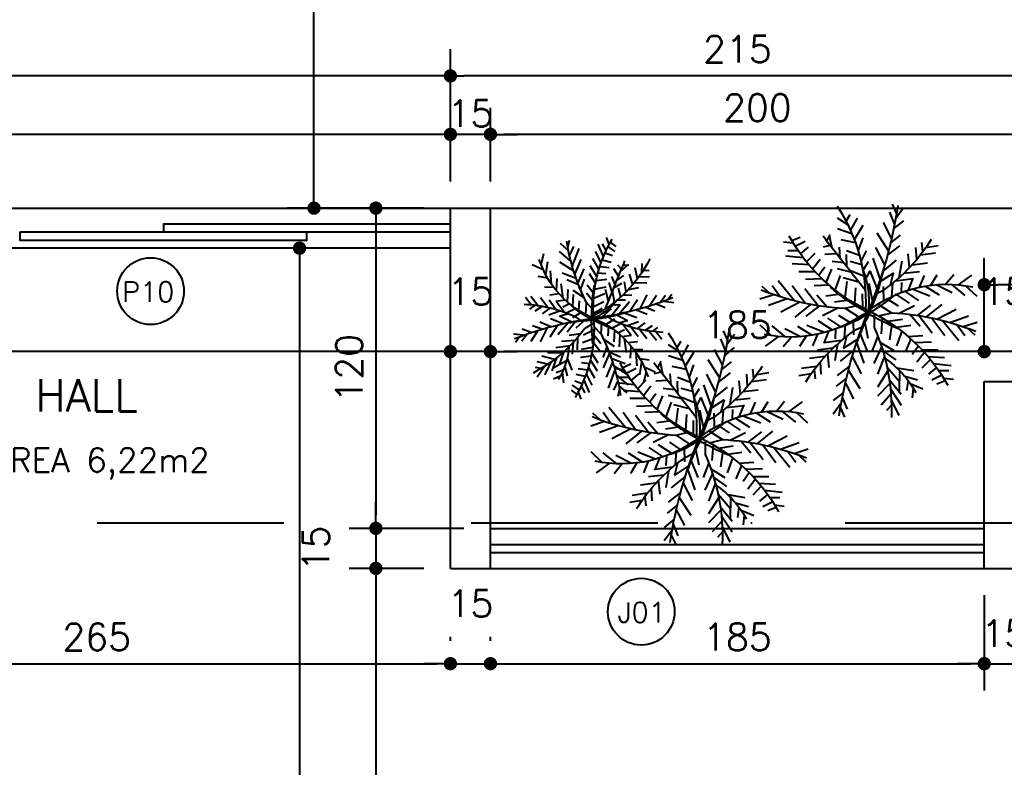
# Model space of a CAD drawing. Header units: inches. Extents: x 580771 to 672494, y 7715997 to 7829530.
# Drawn here: x 653680.8 to 654049.7, y 7728689.1 to 7728969.2 of the extents above; entities that cross this region are included whole.
import ezdxf

# ---------------------------------------------------------------- set-up
doc = ezdxf.new("R2010")
doc.units = ezdxf.units.IN
doc.header["$MEASUREMENT"] = 0
doc.header["$PDMODE"] = 2
doc.linetypes.add('DASHDOTX2', pattern=[2, 1, -0.5, 0, -0.5])
for name, color, linetype in [('02', 2, 'Continuous'), ('04', 4, 'Continuous'), ('1-ARQ-2', 2, 'Continuous'), ('1-ARQ-A', 1, 'Continuous'), ('ARVORE', 94, 'Continuous'), ('Layer3', 3, 'Continuous'), ('NIVEL', 2, 'Continuous'), ('P02', 2, 'Continuous'), ('parede', 6, 'Continuous'), ('SIMBOLOS', 2, 'Continuous'), ('TOP_PALMEIRA', 30, 'Continuous'), ('VEGETAÇÃO1', 96, 'Continuous')]:
    doc.layers.add(name, color=color, linetype=linetype)
doc.styles.add('R80E50', font='romans.shx', dxfattribs={"height": 10})
doc.styles.add('ROMANS', font='romans', dxfattribs={"height": 0.2})
doc.dimstyles.new('ARQ50', dxfattribs={"dimscale": 50, "dimtxt": 10, "dimasz": 0.1, "dimexe": 0.2, "dimexo": 0.2, "dimgap": 0.1, "dimtad": 1, "dimdec": 0, "dimzin": 12, "dimdsep": 46, "dimtxsty": 'R80E50', "dimblk1": 'DOT', "dimblk2": 'DOT', "dimsah": 1, "dimcen": 0.4, "dimclrd": 15, "dimclre": 15, "dimclrt": 3, "dimadec": 0, "dimazin": 0, "dimtfac": 1, "dimtdec": 0, "dimtmove": 2, "dimatfit": 3, "dimldrblk": 'DOT', "dimfxl": 0.2, "dimtolj": 1, "dimtzin": 12, "dimarcsym": 0})

# ---------------------------------------------------------------- blocks, each defined once
blk = doc.blocks.new('A$C740F6566')
at = {"layer": 'TOP_PALMEIRA'}
for p, q in [((2.239, 5.477, -3022.391), (2.019, 5.774, -3022.391)), ((2.215, 5.616, -3022.391), (2.326, 5.86, -3022.391)), ((3.615, 5.379, -3022.391), (3.826, 5.814, -3022.391)), ((2.268, 5.32, -3022.391), (2.399, 5.639, -3022.391)), ((3.606, 5.229, -3022.391), (3.337, 5.53, -3022.391)), ((3.62, 5.529, -3022.391), (3.487, 5.68, -3022.391)), ((3.593, 5.084, -3022.391), (3.887, 5.53, -3022.391)), ((2.296, 5.179, -3022.391), (2.018, 5.405, -3022.391)), ((2.351, 4.924, -3022.391), (2.575, 5.353, -3022.391)), ((3.575, 4.932, -3022.391), (3.237, 5.28, -3022.391)), ((3.562, 4.834, -3022.391), (3.887, 5.23, -3022.391)), ((3.841, 4.577, -3022.391), (3.834, 5.165, -3022.391)), ((4.219, 5.061, -3022.391), (4.187, 5.33, -3022.391)), ((2.383, 4.786, -3022.391), (2.103, 5.011, -3022.391)), ((2.435, 4.579, -3022.391), (2.75, 5.067, -3022.391)), ((3.519, 4.583, -3022.391), (3.237, 5.03, -3022.391)), ((3.5, 4.488, -3022.391), (3.837, 4.88, -3022.391)), ((4.076, 4.851, -3022.391), (4.037, 5.13, -3022.391)), ((4.135, 4.932, -3022.391), (4.487, 5.08, -3022.391)), ((5.098, 4.857, -3022.391), (4.868, 4.952, -3022.391)), ((1.408, 4.665, -3022.391), (1.074, 4.72, -3022.391)), ((1.489, 4.555, -3022.391), (1.518, 4.809, -3022.391)), ((1.662, 4.336, -3022.391), (1.68, 4.673, -3022.391)), ((2.47, 4.444, -3022.391), (2.129, 4.712, -3022.391)), ((2.542, 4.189, -3022.391), (2.785, 4.669, -3022.391)), ((3.426, 4.183, -3022.391), (3.237, 4.68, -3022.391)), ((3.983, 4.733, -3022.391), (4.337, 4.83, -3022.391)), ((4.862, 4.496, -3022.391), (4.641, 4.681, -3022.391)), ((5.003, 4.703, -3022.391), (4.728, 4.839, -3022.391)), ((5.056, 4.788, -3022.391), (5.323, 4.819, -3022.391)), ((1.556, 4.466, -3022.391), (1.141, 4.525, -3022.391)), ((1.857, 4.118, -3022.391), (1.897, 4.491, -3022.391)), ((2.662, 3.805, -3022.391), (2.861, 4.374, -3022.391)), ((3.35, 3.926, -3022.391), (3.137, 4.38, -3022.391)), ((3.766, 4.503, -3022.391), (4.237, 4.58, -3022.391)), ((4.528, 4.081, -3022.391), (4.319, 4.351, -3022.391)), ((4.69, 4.271, -3022.391), (4.455, 4.514, -3022.391)), ((4.778, 4.382, -3022.391), (5.265, 4.434, -3022.391)), ((4.921, 4.58, -3022.391), (5.202, 4.579, -3022.391)), ((1.788, 4.192, -3022.391), (1.367, 4.244, -3022.391)), ((2.139, 3.845, -3022.391), (2.064, 4.305, -3022.391)), ((2.599, 4.002, -3022.391), (2.213, 4.318, -3022.391)), ((3.383, 4.031, -3022.391), (3.737, 4.28, -3022.391)), ((4.149, 3.702, -3022.391), (3.992, 4.072, -3022.391)), ((4.359, 3.902, -3022.391), (4.187, 4.139, -3022.391)), ((4.622, 4.189, -3022.391), (5.083, 4.218, -3022.391)), ((0.516, 3.642, -3022.391), (0.147, 3.906, -3022.391)), ((0.867, 3.657, -3022.391), (0.641, 3.929, -3022.391)), ((1.269, 3.631, -3022.391), (1.094, 3.919, -3022.391)), ((1.581, 3.578, -3022.391), (1.447, 3.899, -3022.391)), ((2.011, 3.964, -3022.391), (1.588, 4.012, -3022.391)), ((1.888, 3.498, -3022.391), (1.755, 3.826, -3022.391)), ((2.246, 3.752, -3022.391), (1.76, 3.812, -3022.391)), ((2.692, 3.713, -3022.391), (2.294, 3.974, -3022.391)), ((2.385, 3.639, -3022.391), (2.301, 3.969, -3022.391)), ((2.748, 3.553, -3022.391), (2.941, 4.03, -3022.391)), ((3.244, 3.628, -3022.391), (3.087, 4.03, -3022.391)), ((3.304, 3.792, -3022.391), (3.687, 4.03, -3022.391)), ((3.902, 3.496, -3022.391), (3.756, 3.901, -3022.391)), ((4.259, 3.804, -3022.391), (4.72, 3.784, -3022.391)), ((4.457, 4.003, -3022.391), (4.901, 4.001, -3022.391)), ((0.316, 3.618, -3022.391), (0.01, 3.329, -3022.391)), ((0.717, 3.655, -3022.391), (0.341, 3.351, -3022.391)), ((1.122, 3.646, -3022.391), (0.685, 3.431, -3022.391)), ((1.425, 3.608, -3022.391), (1.042, 3.362, -3022.391)), ((1.781, 3.529, -3022.391), (1.296, 3.334, -3022.391)), ((2.08, 3.432, -3022.391), (2.067, 3.703, -3022.391)), ((2.347, 3.319, -3022.391), (2.32, 3.675, -3022.391)), ((2.569, 3.205, -3022.391), (2.578, 3.597, -3022.391)), ((2.875, 3.21, -3022.391), (2.972, 3.682, -3022.391)), ((3.364, 3.13, -3022.391), (3.334, 3.563, -3022.391)), ((3.63, 3.298, -3022.391), (3.57, 3.734, -3022.391)), ((4.074, 3.636, -3022.391), (4.484, 3.613, -3022.391)), ((4.383, 3.069, -3022.391), (4.741, 3.535, -3022.391)), ((4.732, 3.134, -3022.391), (5.086, 3.615, -3022.391)), ((5.023, 3.2, -3022.391), (5.475, 3.75, -3022.391)), ((5.42, 3.312, -3022.391), (5.638, 3.614, -3022.391)), ((5.709, 3.408, -3022.391), (5.916, 3.598, -3022.391)), ((1.995, 3.463, -3022.391), (1.608, 3.211, -3022.391)), ((2.227, 3.373, -3022.391), (1.865, 3.133, -3022.391)), ((2.471, 3.258, -3022.391), (2.173, 3.06, -3022.391)), ((2.809, 3.383, -3022.391), (2.575, 3.497, -3022.391)), ((3.146, 3.009, -3022.391), (3.147, 3.396, -3022.391)), ((3.758, 3.387, -3022.391), (4.157, 3.333, -3022.391)), ((4.135, 3.033, -3022.391), (4.406, 3.355, -3022.391)), ((5.222, 3.253, -3022.391), (5.736, 3.07, -3022.391)), ((5.595, 3.368, -3022.391), (5.975, 3.243, -3022.391)), ((1.395, 2.757, -3022.391), (0.964, 3.104, -3022.391)), ((1.641, 2.799, -3022.391), (1.268, 3.081, -3022.391)), ((2.14, 2.859, -3022.391), (1.72, 3.07, -3022.391)), ((2.724, 3.113, -3022.391), (2.355, 2.87, -3022.391)), ((3.25, 2.747, -3022.391), (3.619, 2.99, -3022.391)), ((3.267, 3.074, -3022.391), (3.635, 2.987, -3022.391)), ((3.516, 3.223, -3022.391), (3.921, 3.162, -3022.391)), ((3.834, 3.001, -3022.391), (4.254, 2.79, -3022.391)), ((4.333, 3.061, -3022.391), (4.707, 2.779, -3022.391)), ((4.58, 3.103, -3022.391), (5.01, 2.756, -3022.391)), ((4.871, 3.164, -3022.391), (5.4, 2.89, -3022.391)), ((0.753, 2.607, -3022.391), (0.239, 2.79, -3022.391)), ((1.103, 2.696, -3022.391), (0.575, 2.97, -3022.391)), ((1.243, 2.726, -3022.391), (0.889, 2.245, -3022.391)), ((1.592, 2.791, -3022.391), (1.233, 2.325, -3022.391)), ((1.84, 2.827, -3022.391), (1.569, 2.505, -3022.391)), ((2.708, 2.786, -3022.391), (2.34, 2.873, -3022.391)), ((2.611, 2.73, -3022.391), (2.641, 2.297, -3022.391)), ((2.829, 2.851, -3022.391), (2.827, 2.464, -3022.391)), ((3.504, 2.602, -3022.391), (3.802, 2.8, -3022.391)), ((3.748, 2.487, -3022.391), (4.109, 2.727, -3022.391)), ((0.38, 2.492, -3022.391), (0, 2.617, -3022.391)), ((0.266, 2.452, -3022.391), (0.059, 2.262, -3022.391)), ((0.555, 2.548, -3022.391), (0.337, 2.246, -3022.391)), ((0.952, 2.66, -3022.391), (0.499, 2.11, -3022.391)), ((2.217, 2.473, -3022.391), (1.818, 2.527, -3022.391)), ((2.459, 2.637, -3022.391), (2.054, 2.698, -3022.391)), ((2.345, 2.562, -3022.391), (2.405, 2.126, -3022.391)), ((3.1, 2.65, -3022.391), (3.003, 2.179, -3022.391)), ((3.166, 2.477, -3022.391), (3.399, 2.363, -3022.391)), ((3.406, 2.655, -3022.391), (3.397, 2.263, -3022.391)), ((3.627, 2.541, -3022.391), (3.655, 2.185, -3022.391)), ((3.98, 2.397, -3022.391), (4.367, 2.649, -3022.391)), ((4.193, 2.331, -3022.391), (4.679, 2.526, -3022.391)), ((4.549, 2.252, -3022.391), (4.932, 2.498, -3022.391)), ((5.258, 2.205, -3022.391), (5.634, 2.509, -3022.391)), ((5.659, 2.242, -3022.391), (5.964, 2.531, -3022.391)), ((1.901, 2.224, -3022.391), (1.491, 2.247, -3022.391)), ((2.073, 2.364, -3022.391), (2.219, 1.959, -3022.391)), ((3.227, 2.307, -3022.391), (3.033, 1.83, -3022.391)), ((3.59, 2.221, -3022.391), (3.674, 1.891, -3022.391)), ((3.894, 2.428, -3022.391), (3.908, 2.157, -3022.391)), ((4.086, 2.362, -3022.391), (4.22, 2.034, -3022.391)), ((4.394, 2.282, -3022.391), (4.528, 1.961, -3022.391)), ((4.705, 2.229, -3022.391), (4.881, 1.941, -3022.391)), ((4.853, 2.214, -3022.391), (5.29, 2.429, -3022.391)), ((5.108, 2.203, -3022.391), (5.333, 1.931, -3022.391)), ((5.459, 2.218, -3022.391), (5.828, 1.954, -3022.391)), ((1.716, 2.057, -3022.391), (1.255, 2.076, -3022.391)), ((1.616, 1.958, -3022.391), (1.788, 1.721, -3022.391)), ((1.826, 2.158, -3022.391), (1.983, 1.788, -3022.391)), ((2.718, 2.145, -3022.391), (2.287, 2.03, -3022.391)), ((2.86, 1.977, -3022.391), (2.466, 1.824, -3022.391)), ((2.88, 2.131, -3022.391), (3.033, 1.83, -3022.391)), ((3.313, 2.055, -3022.391), (3.114, 1.486, -3022.391)), ((3.282, 2.147, -3022.391), (3.681, 1.886, -3022.391)), ((3.728, 2.108, -3022.391), (4.215, 2.048, -3022.391)), ((3.836, 2.015, -3022.391), (3.911, 1.555, -3022.391)), ((3.964, 1.896, -3022.391), (4.387, 1.848, -3022.391)), ((1.352, 1.671, -3022.391), (0.892, 1.642, -3022.391)), ((1.518, 1.857, -3022.391), (1.073, 1.859, -3022.391)), ((1.446, 1.779, -3022.391), (1.656, 1.509, -3022.391)), ((2.501, 1.869, -3022.391), (2.137, 1.78, -3022.391)), ((2.391, 1.727, -3022.391), (2.387, 1.38, -3022.391)), ((2.803, 1.666, -3022.391), (2.487, 1.58, -3022.391)), ((2.836, 1.83, -3022.391), (2.987, 1.58, -3022.391)), ((3.433, 1.671, -3022.391), (3.19, 1.191, -3022.391)), ((3.376, 1.858, -3022.391), (3.761, 1.542, -3022.391)), ((4.117, 1.742, -3022.391), (4.078, 1.369, -3022.391)), ((4.186, 1.668, -3022.391), (4.608, 1.616, -3022.391)), ((1.197, 1.478, -3022.391), (0.71, 1.426, -3022.391)), ((1.113, 1.364, -3022.391), (1.334, 1.179, -3022.391)), ((1.285, 1.589, -3022.391), (1.52, 1.346, -3022.391)), ((2.109, 1.364, -3022.391), (1.787, 1.38, -3022.391)), ((2.305, 1.617, -3022.391), (1.987, 1.58, -3022.391)), ((2.213, 1.499, -3022.391), (2.187, 1.18, -3022.391)), ((2.742, 1.415, -3022.391), (2.387, 1.28, -3022.391)), ((2.784, 1.581, -3022.391), (2.937, 1.28, -3022.391)), ((3.504, 1.416, -3022.391), (3.846, 1.148, -3022.391)), ((4.313, 1.524, -3022.391), (4.294, 1.187, -3022.391)), ((4.419, 1.394, -3022.391), (4.833, 1.335, -3022.391)), ((1.054, 1.28, -3022.391), (0.773, 1.281, -3022.391)), ((0.972, 1.157, -3022.391), (1.247, 1.021, -3022.391)), ((1.932, 1.134, -3022.391), (1.737, 1.18, -3022.391)), ((1.993, 1.214, -3022.391), (1.918, 0.868, -3022.391)), ((2.706, 1.29, -3022.391), (2.837, 0.93, -3022.391)), ((3.54, 1.281, -3022.391), (3.225, 0.793, -3022.391)), ((4.486, 1.305, -3022.391), (4.457, 1.051, -3022.391)), ((4.567, 1.195, -3022.391), (4.901, 1.14, -3022.391)), ((0.919, 1.072, -3022.391), (0.652, 1.041, -3022.391)), ((0.877, 1.003, -3022.391), (1.106, 0.908, -3022.391)), ((1.841, 1.016, -3022.391), (1.937, 0.83, -3022.391)), ((2.632, 1.064, -3022.391), (2.237, 0.98, -3022.391)), ((2.599, 0.976, -3022.391), (2.837, 0.58, -3022.391)), ((3.624, 0.936, -3022.391), (3.4, 0.507, -3022.391)), ((3.591, 1.074, -3022.391), (3.872, 0.849, -3022.391)), ((2.533, 0.811, -3022.391), (2.137, 0.68, -3022.391)), ((2.42, 0.564, -3022.391), (2.137, 0.38, -3022.391)), ((2.496, 0.726, -3022.391), (2.687, 0.38, -3022.391)), ((3.679, 0.681, -3022.391), (3.957, 0.455, -3022.391)), ((2.37, 0.463, -3022.391), (2.487, 0.28, -3022.391)), ((3.707, 0.54, -3022.391), (3.576, 0.221, -3022.391)), ((3.736, 0.383, -3022.391), (3.955, 0.087, -3022.391)), ((3.76, 0.244, -3022.391), (3.649, 0, -3022.391))]:
    blk.add_line(p, q, dxfattribs=at)
at = {"layer": 'TOP_PALMEIRA', "color": 92}
for centre, radius, start, end in [((14.281, 7.632, -3022.391), 12.233, 188.516, 202.6061), ((-1.948, 5.644, -3022.391), 5.569, 336.1944, 2.2987), ((1.914, 6.469, -3022.391), 2.701, 304.4561, 331.4948), ((5.393, 7.481, -3022.391), 4.879, 212.1218, 234.7349), ((0.884, 7.353, -3022.391), 4.898, 295.4351, 330.987), ((0.84, 0.122, -3022.391), 3.535, 52.5988, 101.7634), ((3.184, 10.523, -3022.391), 7.55, 273.4205, 291.3892), ((2.79, -4.663, -3022.391), 7.55, 93.4205, 111.3892), ((5.091, -1.493, -3022.391), 4.898, 115.4351, 150.987), ((-1.898, 2.681, -3022.391), 4.809, 326.851, 2.4966), ((-8.306, -1.772, -3022.391), 12.233, 8.516, 22.6061), ((5.134, 5.738, -3022.391), 3.535, 232.5988, 281.7634), ((90.319, -66.742, -3022.391), 111.442, 141.6662, 142.64222), ((0.582, -1.621, -3022.391), 4.879, 32.1218, 54.7349)]:
    blk.add_arc(centre, radius, start, end, dxfattribs=at)
at = {"layer": 'TOP_PALMEIRA'}
for centre, radius, start, end in [((7.662, 5.48, -3022.391), 5.257, 198.8657, 208.393), ((1.43, 0.933, -3022.391), 2.579, 53.6318, 73.2381), ((8.036, -6.112, -3022.391), 10.439, 114.0336, 119.0965), ((-1.113, -3.57, -3022.391), 7.754, 51.2825, 57.6422), ((5.407, -1.698, -3022.391), 5.28, 117.8553, 131.0663), ((0.812, 2.655, -3022.391), 2.187, 337.8337, 5.9061), ((-1.862, 0.702, -3022.391), 5.373, 12.1313, 24.7386)]:
    blk.add_arc(centre, radius, start, end, dxfattribs=at)
blk = doc.blocks.new('Arvore-4pl')
at = {"layer": 'ARVORE'}
for p, q in [((-0.536, 1.777), (-0.462, 1.94)), ((-0.52, 1.684), (-0.666, 1.882)), ((-0.5, 1.58), (-0.413, 1.792)), ((0.392, 1.519), (0.213, 1.72)), ((0.401, 1.719), (0.313, 1.82)), ((0.383, 1.423), (0.579, 1.72)), ((0.398, 1.619), (0.539, 1.909)), ((-0.481, 1.486), (-0.667, 1.636)), ((-0.445, 1.316), (-0.296, 1.602)), ((0.372, 1.321), (0.146, 1.553)), ((0.363, 1.255), (0.579, 1.52)), ((0.548, 1.084), (0.544, 1.476)), ((0.705, 1.267), (0.679, 1.453)), ((0.8, 1.407), (0.779, 1.586)), ((-1.02, 1.069), (-1, 1.239)), ((-0.423, 1.224), (-0.61, 1.374)), ((-0.389, 1.085), (-0.179, 1.411)), ((0.334, 1.089), (0.146, 1.386)), ((0.321, 1.025), (0.546, 1.286)), ((0.643, 1.189), (0.879, 1.253)), ((0.744, 1.321), (0.979, 1.42)), ((1.323, 1.168), (1.14, 1.259)), ((1.386, 1.271), (1.233, 1.334)), ((1.359, 1.225), (1.537, 1.245)), ((-1.073, 1.143), (-1.296, 1.18)), ((-0.975, 1.011), (-1.251, 1.05)), ((-0.904, 0.924), (-0.892, 1.148)), ((-0.774, 0.779), (-0.747, 1.027)), ((-0.365, 0.995), (-0.593, 1.174)), ((-0.317, 0.826), (-0.155, 1.146)), ((0.272, 0.822), (0.146, 1.153)), ((0.498, 1.035), (0.813, 1.086)), ((1.115, 0.88), (0.958, 1.042)), ((1.229, 1.03), (1.082, 1.153)), ((1.173, 0.954), (1.498, 0.989)), ((1.268, 1.086), (1.456, 1.086)), ((-0.82, 0.828), (-1.101, 0.862)), ((-0.586, 0.596), (-0.636, 0.903)), ((-0.28, 0.701), (-0.536, 0.912)), ((-0.238, 0.57), (-0.105, 0.949)), ((0.221, 0.65), (0.079, 0.953)), ((0.243, 0.721), (0.479, 0.886)), ((0.754, 0.501), (0.649, 0.748)), ((0.894, 0.634), (0.779, 0.792)), ((1.007, 0.754), (0.867, 0.934)), ((1.069, 0.826), (1.377, 0.845)), ((-1.668, 0.461), (-1.914, 0.637)), ((-1.434, 0.471), (-1.585, 0.653)), ((-1.166, 0.453), (-1.283, 0.645)), ((-0.958, 0.418), (-1.047, 0.633)), ((-0.672, 0.676), (-0.954, 0.708)), ((-0.753, 0.365), (-0.842, 0.584)), ((-0.515, 0.534), (-0.839, 0.574)), ((-0.625, 0.321), (-0.634, 0.501)), ((-0.217, 0.508), (-0.483, 0.682)), ((-0.422, 0.459), (-0.478, 0.679)), ((-0.447, 0.246), (-0.466, 0.483)), ((-0.18, 0.401), (-0.051, 0.72)), ((-0.096, 0.173), (-0.031, 0.487)), ((0.15, 0.451), (0.046, 0.72)), ((0.191, 0.561), (0.446, 0.72)), ((0.408, 0.231), (0.368, 0.522)), ((0.589, 0.363), (0.492, 0.633)), ((0.827, 0.569), (1.134, 0.556)), ((0.959, 0.702), (1.255, 0.7)), ((1.336, 0.167), (1.638, 0.533)), ((-1.801, 0.445), (-2.005, 0.252)), ((-1.534, 0.469), (-1.785, 0.267)), ((-1.264, 0.463), (-1.556, 0.32)), ((-1.062, 0.438), (-1.317, 0.274)), ((-0.825, 0.386), (-1.148, 0.256)), ((-0.682, 0.342), (-0.94, 0.174)), ((-0.528, 0.282), (-0.769, 0.122)), ((-0.299, 0.17), (-0.294, 0.431)), ((-0.139, 0.288), (-0.295, 0.365)), ((0.085, 0.039), (0.086, 0.297)), ((0.23, 0.119), (0.21, 0.408)), ((0.493, 0.291), (0.759, 0.255)), ((0.704, 0.457), (0.977, 0.442)), ((0.744, 0.055), (0.925, 0.27)), ((0.91, 0.079), (1.149, 0.39)), ((1.143, 0.122), (1.378, 0.443)), ((1.601, 0.241), (1.746, 0.442)), ((1.718, 0.278), (1.971, 0.195)), ((1.794, 0.305), (1.932, 0.432)), ((-1.277, -0.17), (-1.629, 0.013)), ((-1.082, -0.129), (-1.369, 0.103)), ((-0.918, -0.101), (-1.167, 0.087)), ((-0.585, -0.061), (-0.865, 0.08)), ((-0.365, 0.205), (-0.563, 0.073)), ((-0.196, 0.108), (-0.442, -0.054)), ((0.155, -0.136), (0.401, 0.027)), ((0.166, 0.082), (0.411, 0.024)), ((0.332, 0.181), (0.602, 0.141)), ((0.544, 0.034), (0.824, -0.107)), ((0.877, 0.074), (1.126, -0.114)), ((1.041, 0.102), (1.328, -0.13)), ((1.236, 0.142), (1.588, -0.04)), ((1.469, 0.202), (1.812, 0.08)), ((-1.759, -0.306), (-2.012, -0.223)), ((-1.51, -0.229), (-1.853, -0.107)), ((-1.378, -0.194), (-1.679, -0.56)), ((-1.184, -0.149), (-1.419, -0.471)), ((-0.951, -0.106), (-1.19, -0.417)), ((-0.785, -0.083), (-0.966, -0.297)), ((-0.373, -0.209), (-0.643, -0.169)), ((-0.207, -0.11), (-0.452, -0.051)), ((-0.272, -0.147), (-0.251, -0.435)), ((-0.126, -0.066), (-0.127, -0.324)), ((0.055, -0.201), (-0.01, -0.515)), ((0.258, -0.197), (0.253, -0.458)), ((0.324, -0.233), (0.522, -0.1)), ((0.486, -0.309), (0.727, -0.149)), ((0.641, -0.369), (0.899, -0.201)), ((-1.835, -0.332), (-1.973, -0.459)), ((-1.642, -0.268), (-1.788, -0.469)), ((-0.745, -0.485), (-1.018, -0.469)), ((-0.534, -0.318), (-0.8, -0.283)), ((-0.63, -0.391), (-0.533, -0.661)), ((-0.449, -0.259), (-0.409, -0.55)), ((0.139, -0.429), (0.01, -0.747)), ((0.098, -0.316), (0.254, -0.392)), ((0.406, -0.273), (0.424, -0.51)), ((0.584, -0.348), (0.593, -0.529)), ((0.712, -0.392), (0.801, -0.611)), ((0.783, -0.413), (1.107, -0.283)), ((0.917, -0.446), (1.006, -0.66)), ((1.021, -0.466), (1.276, -0.302)), ((1.125, -0.481), (1.242, -0.673)), ((1.223, -0.491), (1.514, -0.348)), ((1.493, -0.497), (1.744, -0.294)), ((1.76, -0.472), (1.964, -0.28)), ((-0.868, -0.596), (-1.175, -0.583)), ((-0.935, -0.662), (-0.82, -0.82)), ((-0.795, -0.528), (-0.69, -0.775)), ((-0.345, -0.721), (-0.587, -0.78)), ((-0.2, -0.537), (-0.487, -0.614)), ((-0.106, -0.649), (-0.368, -0.751)), ((-0.092, -0.546), (0.01, -0.747)), ((0.197, -0.597), (0.064, -0.977)), ((0.176, -0.536), (0.442, -0.709)), ((0.381, -0.487), (0.437, -0.706)), ((0.474, -0.562), (0.798, -0.602)), ((0.545, -0.624), (0.595, -0.93)), ((0.63, -0.703), (0.913, -0.735)), ((1.393, -0.498), (1.543, -0.68)), ((1.627, -0.488), (1.873, -0.664)), ((-1.111, -0.853), (-1.418, -0.872)), ((-1, -0.729), (-1.297, -0.728)), ((-1.156, -0.908), (-0.999, -1.07)), ((-1.048, -0.781), (-0.908, -0.961)), ((-0.476, -0.889), (-0.687, -0.914)), ((-0.418, -0.815), (-0.421, -1.047)), ((-0.143, -0.857), (-0.354, -0.914)), ((-0.156, -0.913), (-0.054, -1.114)), ((-0.122, -0.747), (-0.021, -0.914)), ((0.276, -0.853), (0.114, -1.173)), ((0.239, -0.728), (0.495, -0.939)), ((0.733, -0.806), (0.706, -1.054)), ((0.779, -0.855), (1.06, -0.89)), ((0.863, -0.951), (0.851, -1.176)), ((-1.214, -0.982), (-1.539, -1.017)), ((-1.309, -1.113), (-1.497, -1.113)), ((-1.364, -1.196), (-1.181, -1.286)), ((-1.27, -1.058), (-1.123, -1.181)), ((-0.724, -1.211), (-0.854, -1.18)), ((-0.606, -1.058), (-0.821, -1.047)), ((-0.683, -1.158), (-0.734, -1.388)), ((-0.537, -0.968), (-0.554, -1.18)), ((-0.184, -1.024), (-0.421, -1.114)), ((-0.208, -1.107), (-0.121, -1.347)), ((0.348, -1.113), (0.138, -1.439)), ((0.324, -1.023), (0.552, -1.202)), ((0.934, -1.038), (1.21, -1.077)), ((0.979, -1.097), (0.959, -1.266)), ((1.032, -1.171), (1.255, -1.207)), ((-1.4, -1.252), (-1.578, -1.273)), ((-1.427, -1.298), (-1.275, -1.361)), ((-0.785, -1.29), (-0.721, -1.414)), ((-0.324, -1.427), (-0.587, -1.514)), ((-0.258, -1.258), (-0.521, -1.314)), ((-0.28, -1.317), (-0.121, -1.58)), ((0.404, -1.343), (0.255, -1.629)), ((0.382, -1.251), (0.569, -1.401)), ((-0.399, -1.591), (-0.587, -1.714)), ((-0.432, -1.658), (-0.354, -1.78)), ((-0.348, -1.483), (-0.221, -1.714)), ((0.459, -1.607), (0.372, -1.82)), ((0.44, -1.513), (0.626, -1.664)), ((0.495, -1.804), (0.42, -1.967)), ((0.478, -1.712), (0.625, -1.909))]:
    blk.add_line(p, q, dxfattribs=at)
for centre, radius, start, end in [((-3.311, 1.795), 3.713, 336.1944, 2.2987), ((7.508, 3.121), 8.156, 188.516, 202.6061), ((-0.736, 2.346), 1.801, 304.4561, 331.4948), ((1.583, 3.021), 3.253, 212.1218, 234.7349), ((-1.423, 2.935), 3.265, 295.4351, 330.987), ((3.096, 1.686), 3.505, 198.8657, 208.393), ((-1.452, -1.886), 2.357, 52.5988, 101.7634), ((-1.059, -1.345), 1.719, 53.6318, 73.2381), ((3.345, -6.042), 6.959, 114.0336, 119.0965), ((0.111, 5.048), 5.033, 273.4205, 291.3892), ((1.592, -3.099), 3.52, 117.8553, 131.0663), ((-3.253, -1.499), 3.582, 12.1313, 24.7386), ((-2.754, -4.347), 5.169, 51.2825, 57.6422), ((-0.152, -5.076), 5.033, 93.4205, 111.3892), ((1.382, -2.963), 3.265, 115.4351, 150.987), ((-3.277, -0.179), 3.206, 326.851, 2.4966), ((-1.471, -0.197), 1.458, 337.8337, 5.9061), ((-7.55, -3.149), 8.156, 8.516, 22.6061), ((1.411, 1.858), 2.357, 232.5988, 281.7634), ((58.2, -46.462), 74.295, 141.6662, 142.64222), ((-1.624, -3.048), 3.253, 32.1218, 54.7349)]:
    blk.add_arc(centre, radius, start, end, dxfattribs=at)
blk = doc.blocks.new('_DOT')
at = {"color": 0, "linetype": 'ByBlock'}
blk.add_line((-0.5, 0), (-1, 0), dxfattribs=at)
at = {"color": 0, "linetype": 'ByBlock', "const_width": 0.5}
blk.add_lwpolyline([(-0.25, 0, 1), (0.25, 0, 1)], format="xyb", close=True, dxfattribs=at)
blk = doc.blocks.new('*D204')
at = {"layer": 'Defpoints', "color": 0, "transparency": 16777216}
for p in [(653842.19, 7728948.16), (654057.19, 7728913.61), (653842.19, 7728898.61)]:
    blk.add_point(p, dxfattribs=at)
at = {"layer": 'NIVEL', "color": 15, "lineweight": -2, "transparency": 16777216}
for p, q in [((653842.19, 7728908.61), (653842.19, 7728958.16)), ((654057.19, 7728923.61), (654057.19, 7728958.16)), ((654052.19, 7728948.16), (653847.19, 7728948.16))]:
    blk.add_line(p, q, dxfattribs=at)
at = {"layer": 'NIVEL', "color": 15, "lineweight": -2, "transparency": 16777216, "xscale": 5, "yscale": 5, "zscale": 5, "rotation": 180}
blk.add_blockref('_DOT', (653842.19, 7728948.16), dxfattribs=at)
at = {"layer": 'NIVEL', "color": 15, "lineweight": -2, "transparency": 16777216, "xscale": 5, "yscale": 5, "zscale": 5}
blk.add_blockref('_DOT', (654057.19, 7728948.16), dxfattribs=at)
at = {"layer": 'NIVEL', "color": 3, "transparency": 16777216, "insert": (653949.69, 7728958.16), "char_height": 10, "attachment_point": 5, "style": 'R80E50'}
blk.add_mtext('\\A1;215', dxfattribs=at)
blk = doc.blocks.new('*D205')
at = {"layer": 'Defpoints', "color": 0, "transparency": 16777216}
for p in [(653412.19, 7728948.16), (653412.19, 7728898.61), (653842.19, 7728898.61)]:
    blk.add_point(p, dxfattribs=at)
at = {"layer": 'NIVEL', "color": 15, "lineweight": -2, "transparency": 16777216}
for p, q in [((653412.19, 7728908.61), (653412.19, 7728958.16)), ((653842.19, 7728908.61), (653842.19, 7728958.16)), ((653837.19, 7728948.16), (653417.19, 7728948.16))]:
    blk.add_line(p, q, dxfattribs=at)
at = {"layer": 'NIVEL', "color": 15, "lineweight": -2, "transparency": 16777216, "xscale": 5, "yscale": 5, "zscale": 5, "rotation": 180}
blk.add_blockref('_DOT', (653412.19, 7728948.16), dxfattribs=at)
at = {"layer": 'NIVEL', "color": 15, "lineweight": -2, "transparency": 16777216, "xscale": 5, "yscale": 5, "zscale": 5}
blk.add_blockref('_DOT', (653842.19, 7728948.16), dxfattribs=at)
at = {"layer": 'NIVEL', "color": 3, "transparency": 16777216, "insert": (653627.19, 7728958.16), "char_height": 10, "attachment_point": 5, "style": 'R80E50'}
blk.add_mtext('\\A1;430', dxfattribs=at)
blk = doc.blocks.new('*D197')
at = {"layer": 'Defpoints', "color": 0, "transparency": 16777216}
for p in [(653857.19, 7728926.26), (654057.19, 7728913.61), (653857.19, 7728898.61)]:
    blk.add_point(p, dxfattribs=at)
at = {"layer": 'NIVEL', "color": 15, "lineweight": -2, "transparency": 16777216}
for p, q in [((653857.19, 7728908.61), (653857.19, 7728936.26)), ((654057.19, 7728923.61), (654057.19, 7728936.26)), ((654052.19, 7728926.26), (653862.19, 7728926.26))]:
    blk.add_line(p, q, dxfattribs=at)
at = {"layer": 'NIVEL', "color": 15, "lineweight": -2, "transparency": 16777216, "xscale": 5, "yscale": 5, "zscale": 5, "rotation": 180}
blk.add_blockref('_DOT', (653857.19, 7728926.26), dxfattribs=at)
at = {"layer": 'NIVEL', "color": 15, "lineweight": -2, "transparency": 16777216, "xscale": 5, "yscale": 5, "zscale": 5}
blk.add_blockref('_DOT', (654057.19, 7728926.26), dxfattribs=at)
at = {"layer": 'NIVEL', "color": 3, "transparency": 16777216, "insert": (653957.19, 7728936.26), "char_height": 10, "attachment_point": 5, "style": 'R80E50'}
blk.add_mtext('\\A1;200', dxfattribs=at)
blk = doc.blocks.new('*D198')
at = {"layer": 'Defpoints', "color": 0, "transparency": 16777216}
for p in [(653842.19, 7728926.26), (653842.19, 7728898.61), (653857.19, 7728898.61)]:
    blk.add_point(p, dxfattribs=at)
at = {"layer": 'NIVEL', "color": 15, "lineweight": -2, "transparency": 16777216}
for p, q in [((653842.19, 7728908.61), (653842.19, 7728936.26)), ((653857.19, 7728908.61), (653857.19, 7728936.26)), ((653837.19, 7728926.26), (653832.19, 7728926.26)), ((653857.19, 7728926.26), (653842.19, 7728926.26)), ((653862.19, 7728926.26), (653867.19, 7728926.26))]:
    blk.add_line(p, q, dxfattribs=at)
at = {"layer": 'NIVEL', "color": 15, "lineweight": -2, "transparency": 16777216, "xscale": 5, "yscale": 5, "zscale": 5}
blk.add_blockref('_DOT', (653842.19, 7728926.26), dxfattribs=at)
at = {"layer": 'NIVEL', "color": 15, "lineweight": -2, "transparency": 16777216, "xscale": 5, "yscale": 5, "zscale": 5, "rotation": 180}
blk.add_blockref('_DOT', (653857.19, 7728926.26), dxfattribs=at)
at = {"layer": 'NIVEL', "color": 3, "transparency": 16777216, "insert": (653849.69, 7728934.13), "char_height": 10, "attachment_point": 5, "style": 'R80E50'}
blk.add_mtext('\\A1;15', dxfattribs=at)
blk = doc.blocks.new('*D199')
at = {"layer": 'Defpoints', "color": 0, "transparency": 16777216}
for p in [(653427.19, 7728926.26), (653842.19, 7728898.61), (653427.19, 7728883.61)]:
    blk.add_point(p, dxfattribs=at)
at = {"layer": 'NIVEL', "color": 15, "lineweight": -2, "transparency": 16777216}
for p, q in [((653427.19, 7728893.61), (653427.19, 7728936.26)), ((653842.19, 7728908.61), (653842.19, 7728936.26)), ((653837.19, 7728926.26), (653432.19, 7728926.26))]:
    blk.add_line(p, q, dxfattribs=at)
at = {"layer": 'NIVEL', "color": 15, "lineweight": -2, "transparency": 16777216, "xscale": 5, "yscale": 5, "zscale": 5, "rotation": 180}
blk.add_blockref('_DOT', (653427.19, 7728926.26), dxfattribs=at)
at = {"layer": 'NIVEL', "color": 15, "lineweight": -2, "transparency": 16777216, "xscale": 5, "yscale": 5, "zscale": 5}
blk.add_blockref('_DOT', (653842.19, 7728926.26), dxfattribs=at)
at = {"layer": 'NIVEL', "color": 3, "transparency": 16777216, "insert": (653634.69, 7728936.26), "char_height": 10, "attachment_point": 5, "style": 'R80E50'}
blk.add_mtext('\\A1;415', dxfattribs=at)
blk = doc.blocks.new('*D194')
at = {"layer": 'Defpoints', "color": 0, "transparency": 16777216}
for p in [(654042.19, 7728844.83), (654042.19, 7728833.61), (654057.19, 7728833.61)]:
    blk.add_point(p, dxfattribs=at)
at = {"layer": 'NIVEL', "color": 15, "lineweight": -2, "transparency": 16777216}
for p, q in [((654042.19, 7728843.61), (654042.19, 7728854.83)), ((654057.19, 7728843.61), (654057.19, 7728854.83)), ((654037.19, 7728844.83), (654032.19, 7728844.83)), ((654057.19, 7728844.83), (654042.19, 7728844.83)), ((654062.19, 7728844.83), (654067.19, 7728844.83))]:
    blk.add_line(p, q, dxfattribs=at)
at = {"layer": 'NIVEL', "color": 15, "lineweight": -2, "transparency": 16777216, "xscale": 5, "yscale": 5, "zscale": 5}
blk.add_blockref('_DOT', (654042.19, 7728844.83), dxfattribs=at)
at = {"layer": 'NIVEL', "color": 15, "lineweight": -2, "transparency": 16777216, "xscale": 5, "yscale": 5, "zscale": 5, "rotation": 180}
blk.add_blockref('_DOT', (654057.19, 7728844.83), dxfattribs=at)
at = {"layer": 'NIVEL', "color": 3, "transparency": 16777216, "insert": (654049.69, 7728867.33), "char_height": 10, "attachment_point": 5, "style": 'R80E50'}
blk.add_mtext('\\A1;15', dxfattribs=at)
blk = doc.blocks.new('*D218')
at = {"layer": 'Defpoints', "color": 0, "transparency": 16777216}
for p in [(653857.19, 7728844.83), (653857.19, 7728833.61), (654042.19, 7728833.61)]:
    blk.add_point(p, dxfattribs=at)
at = {"layer": 'NIVEL', "color": 15, "lineweight": -2, "transparency": 16777216}
for p, q in [((653857.19, 7728843.61), (653857.19, 7728854.83)), ((654042.19, 7728843.61), (654042.19, 7728854.83)), ((654037.19, 7728844.83), (653862.19, 7728844.83))]:
    blk.add_line(p, q, dxfattribs=at)
at = {"layer": 'NIVEL', "color": 15, "lineweight": -2, "transparency": 16777216, "xscale": 5, "yscale": 5, "zscale": 5, "rotation": 180}
blk.add_blockref('_DOT', (653857.19, 7728844.83), dxfattribs=at)
at = {"layer": 'NIVEL', "color": 15, "lineweight": -2, "transparency": 16777216, "xscale": 5, "yscale": 5, "zscale": 5}
blk.add_blockref('_DOT', (654042.19, 7728844.83), dxfattribs=at)
at = {"layer": 'NIVEL', "color": 3, "transparency": 16777216, "insert": (653949.69, 7728854.83), "char_height": 10, "attachment_point": 5, "style": 'R80E50'}
blk.add_mtext('\\A1;185', dxfattribs=at)
blk = doc.blocks.new('*D219')
at = {"layer": 'Defpoints', "color": 0, "transparency": 16777216}
for p in [(653842.19, 7728844.83), (653857.19, 7728833.61), (653842.19, 7728831.11)]:
    blk.add_point(p, dxfattribs=at)
at = {"layer": 'NIVEL', "color": 15, "lineweight": -2, "transparency": 16777216}
for p, q in [((653842.19, 7728841.11), (653842.19, 7728854.83)), ((653857.19, 7728843.61), (653857.19, 7728854.83)), ((653837.19, 7728844.83), (653832.19, 7728844.83)), ((653857.19, 7728844.83), (653842.19, 7728844.83)), ((653862.19, 7728844.83), (653867.19, 7728844.83))]:
    blk.add_line(p, q, dxfattribs=at)
at = {"layer": 'NIVEL', "color": 15, "lineweight": -2, "transparency": 16777216, "xscale": 5, "yscale": 5, "zscale": 5}
blk.add_blockref('_DOT', (653842.19, 7728844.83), dxfattribs=at)
at = {"layer": 'NIVEL', "color": 15, "lineweight": -2, "transparency": 16777216, "xscale": 5, "yscale": 5, "zscale": 5, "rotation": 180}
blk.add_blockref('_DOT', (653857.19, 7728844.83), dxfattribs=at)
at = {"layer": 'NIVEL', "color": 3, "transparency": 16777216, "insert": (653849.69, 7728867.33), "char_height": 10, "attachment_point": 5, "style": 'R80E50'}
blk.add_mtext('\\A1;15', dxfattribs=at)
blk = doc.blocks.new('*D220')
at = {"layer": 'Defpoints', "color": 0, "transparency": 16777216}
for p in [(653427.19, 7728848.61), (653427.19, 7728844.83), (653842.19, 7728831.11)]:
    blk.add_point(p, dxfattribs=at)
at = {"layer": 'NIVEL', "color": 15, "lineweight": -2, "transparency": 16777216}
for p, q in [((653842.19, 7728841.11), (653842.19, 7728854.83)), ((653837.19, 7728844.83), (653432.19, 7728844.83)), ((653427.19, 7728838.61), (653427.19, 7728834.83))]:
    blk.add_line(p, q, dxfattribs=at)
at = {"layer": 'NIVEL', "color": 15, "lineweight": -2, "transparency": 16777216, "xscale": 5, "yscale": 5, "zscale": 5, "rotation": 180}
blk.add_blockref('_DOT', (653427.19, 7728844.83), dxfattribs=at)
at = {"layer": 'NIVEL', "color": 15, "lineweight": -2, "transparency": 16777216, "xscale": 5, "yscale": 5, "zscale": 5}
blk.add_blockref('_DOT', (653842.19, 7728844.83), dxfattribs=at)
at = {"layer": 'NIVEL', "color": 3, "transparency": 16777216, "insert": (653634.69, 7728854.83), "char_height": 10, "attachment_point": 5, "style": 'R80E50'}
blk.add_mtext('\\A1;415', dxfattribs=at)
blk = doc.blocks.new('*D162')
at = {"layer": 'Defpoints', "color": 0, "transparency": 16777216}
for p in [(654042.19, 7728869.91), (654042.19, 7728833.61), (655707.19, 7728833.61)]:
    blk.add_point(p, dxfattribs=at)
at = {"layer": 'NIVEL', "color": 15, "lineweight": -2, "transparency": 16777216}
for p, q in [((654042.19, 7728843.61), (654042.19, 7728879.91)), ((655707.19, 7728843.61), (655707.19, 7728879.91)), ((655702.19, 7728869.91), (654047.19, 7728869.91))]:
    blk.add_line(p, q, dxfattribs=at)
at = {"layer": 'NIVEL', "color": 15, "lineweight": -2, "transparency": 16777216, "xscale": 5, "yscale": 5, "zscale": 5, "rotation": 180}
blk.add_blockref('_DOT', (654042.19, 7728869.91), dxfattribs=at)
at = {"layer": 'NIVEL', "color": 15, "lineweight": -2, "transparency": 16777216, "xscale": 5, "yscale": 5, "zscale": 5}
blk.add_blockref('_DOT', (655707.19, 7728869.91), dxfattribs=at)
at = {"layer": 'NIVEL', "color": 3, "transparency": 16777216, "insert": (654944.89, 7728879.91), "char_height": 10, "attachment_point": 5, "style": 'R80E50'}
blk.add_mtext('\\A1;1665', dxfattribs=at)
blk = doc.blocks.new('*D120')
at = {"layer": 'Defpoints', "color": 0, "transparency": 16777216}
for p in [(653842.19, 7728727.9), (653842.19, 7728726.44), (653577.19, 7728696.44)]:
    blk.add_point(p, dxfattribs=at)
at = {"layer": 'NIVEL', "color": 15, "lineweight": -2, "transparency": 16777216}
for p, q in [((653577.19, 7728706.44), (653577.19, 7728737.9)), ((653842.19, 7728736.44), (653842.19, 7728737.9)), ((653582.19, 7728727.9), (653837.19, 7728727.9))]:
    blk.add_line(p, q, dxfattribs=at)
at = {"layer": 'NIVEL', "color": 15, "lineweight": -2, "transparency": 16777216, "xscale": 5, "yscale": 5, "zscale": 5, "rotation": 180}
blk.add_blockref('_DOT', (653577.19, 7728727.9), dxfattribs=at)
at = {"layer": 'NIVEL', "color": 15, "lineweight": -2, "transparency": 16777216, "xscale": 5, "yscale": 5, "zscale": 5}
blk.add_blockref('_DOT', (653842.19, 7728727.9), dxfattribs=at)
at = {"layer": 'NIVEL', "color": 3, "transparency": 16777216, "insert": (653709.69, 7728737.9), "char_height": 10, "attachment_point": 5, "style": 'R80E50'}
blk.add_mtext('\\A1;265', dxfattribs=at)
blk = doc.blocks.new('*D121')
at = {"layer": 'Defpoints', "color": 0, "transparency": 16777216}
for p in [(653842.19, 7728726.44), (653857.19, 7728727.9), (653857.19, 7728726.44)]:
    blk.add_point(p, dxfattribs=at)
at = {"layer": 'NIVEL', "color": 15, "lineweight": -2, "transparency": 16777216}
for p, q in [((653842.19, 7728736.44), (653842.19, 7728737.9)), ((653857.19, 7728736.44), (653857.19, 7728737.9)), ((653837.19, 7728727.9), (653832.19, 7728727.9)), ((653842.19, 7728727.9), (653857.19, 7728727.9)), ((653862.19, 7728727.9), (653867.19, 7728727.9))]:
    blk.add_line(p, q, dxfattribs=at)
at = {"layer": 'NIVEL', "color": 15, "lineweight": -2, "transparency": 16777216, "xscale": 5, "yscale": 5, "zscale": 5}
blk.add_blockref('_DOT', (653842.19, 7728727.9), dxfattribs=at)
at = {"layer": 'NIVEL', "color": 15, "lineweight": -2, "transparency": 16777216, "xscale": 5, "yscale": 5, "zscale": 5, "rotation": 180}
blk.add_blockref('_DOT', (653857.19, 7728727.9), dxfattribs=at)
at = {"layer": 'NIVEL', "color": 3, "transparency": 16777216, "insert": (653849.69, 7728750.4), "char_height": 10, "attachment_point": 5, "style": 'R80E50'}
blk.add_mtext('\\A1;15', dxfattribs=at)
blk = doc.blocks.new('*D122')
at = {"layer": 'Defpoints', "color": 0, "transparency": 16777216}
for p in [(654042.19, 7728763.61), (653857.19, 7728726.44), (654042.19, 7728727.9)]:
    blk.add_point(p, dxfattribs=at)
at = {"layer": 'NIVEL', "color": 15, "lineweight": -2, "transparency": 16777216}
for p, q in [((654042.19, 7728753.61), (654042.19, 7728717.9)), ((653857.19, 7728736.44), (653857.19, 7728737.9)), ((653862.19, 7728727.9), (654037.19, 7728727.9))]:
    blk.add_line(p, q, dxfattribs=at)
at = {"layer": 'NIVEL', "color": 15, "lineweight": -2, "transparency": 16777216, "xscale": 5, "yscale": 5, "zscale": 5, "rotation": 180}
blk.add_blockref('_DOT', (653857.19, 7728727.9), dxfattribs=at)
at = {"layer": 'NIVEL', "color": 15, "lineweight": -2, "transparency": 16777216, "xscale": 5, "yscale": 5, "zscale": 5}
blk.add_blockref('_DOT', (654042.19, 7728727.9), dxfattribs=at)
at = {"layer": 'NIVEL', "color": 3, "transparency": 16777216, "insert": (653949.69, 7728737.9), "char_height": 10, "attachment_point": 5, "style": 'R80E50'}
blk.add_mtext('\\A1;185', dxfattribs=at)
blk = doc.blocks.new('*D123')
at = {"layer": 'Defpoints', "color": 0, "transparency": 16777216}
for p in [(654042.19, 7728763.61), (654057.19, 7728763.61), (654057.19, 7728727.9)]:
    blk.add_point(p, dxfattribs=at)
at = {"layer": 'NIVEL', "color": 15, "lineweight": -2, "transparency": 16777216}
for p, q in [((654042.19, 7728753.61), (654042.19, 7728717.9)), ((654057.19, 7728753.61), (654057.19, 7728717.9)), ((654037.19, 7728727.9), (654032.19, 7728727.9)), ((654042.19, 7728727.9), (654057.19, 7728727.9)), ((654062.19, 7728727.9), (654067.19, 7728727.9))]:
    blk.add_line(p, q, dxfattribs=at)
at = {"layer": 'NIVEL', "color": 15, "lineweight": -2, "transparency": 16777216, "xscale": 5, "yscale": 5, "zscale": 5}
blk.add_blockref('_DOT', (654042.19, 7728727.9), dxfattribs=at)
at = {"layer": 'NIVEL', "color": 15, "lineweight": -2, "transparency": 16777216, "xscale": 5, "yscale": 5, "zscale": 5, "rotation": 180}
blk.add_blockref('_DOT', (654057.19, 7728727.9), dxfattribs=at)
at = {"layer": 'NIVEL', "color": 3, "transparency": 16777216, "insert": (654049.69, 7728739.19), "char_height": 10, "attachment_point": 5, "style": 'R80E50'}
blk.add_mtext('\\A1;15', dxfattribs=at)
blk = doc.blocks.new('*D1047')
at = {"layer": 'Defpoints', "color": 0, "transparency": 16777216}
for p in [(653842.19, 7728898.61), (653814.26, 7728778.61), (653857.19, 7728778.61)]:
    blk.add_point(p, dxfattribs=at)
at = {"layer": 'NIVEL', "color": 15, "lineweight": -2, "transparency": 16777216}
for p, q in [((653832.19, 7728898.61), (653804.26, 7728898.61)), ((653814.26, 7728893.61), (653814.26, 7728783.61)), ((653847.19, 7728778.61), (653804.26, 7728778.61))]:
    blk.add_line(p, q, dxfattribs=at)
at = {"layer": 'NIVEL', "color": 15, "lineweight": -2, "transparency": 16777216, "xscale": 5, "yscale": 5, "zscale": 5}
for p, rotation in [((653814.26, 7728898.61), 90), ((653814.26, 7728778.61), 270)]:
    blk.add_blockref('_DOT', p, dxfattribs=dict(at, rotation=rotation))
at = {"layer": 'NIVEL', "color": 3, "transparency": 16777216, "insert": (653804.26, 7728838.61), "char_height": 10, "attachment_point": 5, "rotation": 90, "style": 'R80E50'}
blk.add_mtext('\\A1;120', dxfattribs=at)
blk = doc.blocks.new('*D1048')
at = {"layer": 'Defpoints', "color": 0, "transparency": 16777216}
for p in [(653842.19, 7728763.61), (653814.26, 7728383.61), (653814.26, 7728383.61)]:
    blk.add_point(p, dxfattribs=at)
at = {"layer": 'NIVEL', "color": 15, "lineweight": -2, "transparency": 16777216}
for p, q in [((653832.19, 7728763.61), (653804.26, 7728763.61)), ((653814.26, 7728758.61), (653814.26, 7728388.61)), ((653824.26, 7728383.61), (653824.26, 7728383.61))]:
    blk.add_line(p, q, dxfattribs=at)
at = {"layer": 'NIVEL', "color": 15, "lineweight": -2, "transparency": 16777216, "xscale": 5, "yscale": 5, "zscale": 5}
for p, rotation in [((653814.26, 7728763.61), 90), ((653814.26, 7728383.61), 270)]:
    blk.add_blockref('_DOT', p, dxfattribs=dict(at, rotation=rotation))
at = {"layer": 'NIVEL', "color": 3, "transparency": 16777216, "insert": (653804.26, 7728573.61), "char_height": 10, "attachment_point": 5, "rotation": 90, "style": 'R80E50'}
blk.add_mtext('\\A1;380', dxfattribs=at)
blk = doc.blocks.new('*D1049')
at = {"layer": 'Defpoints', "color": 0, "transparency": 16777216}
for p in [(653857.19, 7728778.61), (653814.26, 7728763.61), (653842.19, 7728763.61)]:
    blk.add_point(p, dxfattribs=at)
at = {"layer": 'NIVEL', "color": 15, "lineweight": -2, "transparency": 16777216}
for p, q in [((653814.26, 7728783.61), (653814.26, 7728788.61)), ((653847.19, 7728778.61), (653804.26, 7728778.61)), ((653814.26, 7728778.61), (653814.26, 7728763.61)), ((653832.19, 7728763.61), (653804.26, 7728763.61)), ((653814.26, 7728758.61), (653814.26, 7728753.61))]:
    blk.add_line(p, q, dxfattribs=at)
at = {"layer": 'NIVEL', "color": 15, "lineweight": -2, "transparency": 16777216, "xscale": 5, "yscale": 5, "zscale": 5}
for p, rotation in [((653814.26, 7728778.61), 270), ((653814.26, 7728763.61), 90)]:
    blk.add_blockref('_DOT', p, dxfattribs=dict(at, rotation=rotation))
at = {"layer": 'NIVEL', "color": 3, "transparency": 16777216, "insert": (653791.76, 7728771.11), "char_height": 10, "attachment_point": 5, "rotation": 90, "style": 'R80E50'}
blk.add_mtext('\\A1;15', dxfattribs=at)
blk = doc.blocks.new('*D1051')
at = {"layer": 'Defpoints', "color": 0, "transparency": 16777216}
for p in [(653842.19, 7728883.61), (653785.67, 7728383.61), (653842.19, 7728383.61)]:
    blk.add_point(p, dxfattribs=at)
at = {"layer": 'NIVEL', "color": 15, "lineweight": -2, "transparency": 16777216}
for p, q in [((653832.19, 7728883.61), (653775.67, 7728883.61)), ((653785.67, 7728878.61), (653785.67, 7728388.61)), ((653832.19, 7728383.61), (653775.67, 7728383.61))]:
    blk.add_line(p, q, dxfattribs=at)
at = {"layer": 'NIVEL', "color": 15, "lineweight": -2, "transparency": 16777216, "xscale": 5, "yscale": 5, "zscale": 5}
for p, rotation in [((653785.67, 7728883.61), 90), ((653785.67, 7728383.61), 270)]:
    blk.add_blockref('_DOT', p, dxfattribs=dict(at, rotation=rotation))
at = {"layer": 'NIVEL', "color": 3, "transparency": 16777216, "insert": (653775.67, 7728633.61), "char_height": 10, "attachment_point": 5, "rotation": 90, "style": 'R80E50'}
blk.add_mtext('\\A1;500', dxfattribs=at)
blk = doc.blocks.new('*D1405')
at = {"layer": 'Defpoints', "color": 0, "transparency": 16777216}
for p in [(653791.09, 7729080.02), (653842.41, 7729080.02), (653842.19, 7728898.61)]:
    blk.add_point(p, dxfattribs=at)
at = {"layer": 'NIVEL', "color": 15, "lineweight": -2, "transparency": 16777216}
for p, q in [((653832.41, 7729080.02), (653781.09, 7729080.02)), ((653791.09, 7728903.61), (653791.09, 7729075.02)), ((653832.19, 7728898.61), (653781.09, 7728898.61))]:
    blk.add_line(p, q, dxfattribs=at)
at = {"layer": 'NIVEL', "color": 15, "lineweight": -2, "transparency": 16777216, "xscale": 5, "yscale": 5, "zscale": 5}
for p, rotation in [((653791.09, 7729080.02), 90), ((653791.09, 7728898.61), 270)]:
    blk.add_blockref('_DOT', p, dxfattribs=dict(at, rotation=rotation))
at = {"layer": 'NIVEL', "color": 3, "transparency": 16777216, "insert": (653781.09, 7728989.31), "char_height": 10, "attachment_point": 5, "rotation": 90, "style": 'R80E50'}
blk.add_mtext('\\A1;181', dxfattribs=at)

msp = doc.modelspace()

# ---------------------------------------------------------------- linework, layer by layer
at = {"layer": '04', "linetype": 'DASHDOTX2', "ltscale": 70}
msp.add_line((651188.025, 7728780.69), (656411.669, 7728780.69), dxfattribs=at)
at = {"layer": '1-ARQ-2'}
for p, q in [((653857.193, 7728772.605), (654042.193, 7728772.605)), ((653857.193, 7728769.605), (654042.193, 7728769.605))]:
    msp.add_line(p, q, dxfattribs=at)
at = {"layer": '1-ARQ-A'}
for p, q in [((653412.193, 7728898.605), (653842.193, 7728898.605)), ((653857.193, 7728898.605), (654057.193, 7728898.605)), ((653842.193, 7728883.605), (653427.193, 7728883.605)), ((653857.193, 7728778.605), (654042.193, 7728778.605)), ((653857.193, 7728763.605), (654042.193, 7728763.605))]:
    msp.add_line(p, q, dxfattribs=at)
at = {"layer": 'P02'}
msp.add_line((653842.193, 7728889.605), (653680.943, 7728889.605), dxfattribs=at)
for points in [[(653842.193, 7728889.605), (653842.193, 7728892.605), (653734.693, 7728892.605), (653734.693, 7728889.605)], [(653680.943, 7728889.605), (653680.943, 7728886.605), (653788.443, 7728886.605), (653788.443, 7728889.605)]]:
    msp.add_lwpolyline(points, dxfattribs=at)
at = {"layer": 'parede'}
for p, q in [((653842.193, 7728763.605), (653842.193, 7728898.605)), ((653842.193, 7728898.605), (653857.193, 7728898.605)), ((653857.193, 7728763.605), (653857.193, 7728898.605)), ((654042.193, 7728763.605), (654042.193, 7728833.605)), ((654042.193, 7728833.605), (654057.193, 7728833.605)), ((653842.193, 7728763.605), (653857.193, 7728763.605)), ((654042.193, 7728763.605), (654057.193, 7728763.605))]:
    msp.add_line(p, q, dxfattribs=at)
at = {"layer": 'SIMBOLOS', "color": 2}
for centre in [(653729.883, 7728867.497), (653913.693, 7728747.387)]:
    msp.add_circle(centre, 12.5, dxfattribs=at)

# ---------------------------------------------------------------- block references
at = {"layer": 'VEGETAÇÃO1'}
for name, p, xscale, yscale, zscale, rotation in [('Arvore-4pl', (653895.828, 7728856.952), -15.28896302363163, 15.2889630236277, 15.28896302362204, 120.0000000000084), ('A$C740F6566', (653958.123, 7728900.088, 41162.857), -13.61930062249303, 13.61930060386658, 13.61930062209922, 180), ('A$C740F6566', (653894.779, 7728852.582, 41162.857), -13.61930062249303, 13.61930060386658, 13.61930062209922, 180)]:
    msp.add_blockref(name, p, dxfattribs=dict(at, xscale=xscale, yscale=yscale, zscale=zscale, rotation=rotation))

# ---------------------------------------------------------------- texts
at = {"layer": '02', "insert": (653670.266, 7728796.96), "char_height": 9, "width": 104.16053, "attachment_point": 7, "style": 'R80E50'}
msp.add_mtext('\\pt63;{\\C2;ÁREA 6,22m2}', dxfattribs=at)
at = {"layer": 'Layer3', "style": 'R80E50'}
msp.add_text('HALL', height=12.1, dxfattribs=at).set_placement((653686.726, 7728822.4))
at = {"layer": 'SIMBOLOS', "color": 2, "style": 'ROMANS'}
for s, p in [('P10', (653719.151, 7728863.494)), ('J01', (653904.908, 7728743.383))]:
    msp.add_text(s, height=7.5, dxfattribs=at).set_placement(p)

# ---------------------------------------------------------------- dimensions: what is measured, and where the dimension line sits
at = {"layer": 'NIVEL'}
dim = msp.add_linear_dim(base=(653791.092, 7729080.021), p1=(653842.193, 7728898.605), p2=(653842.41, 7729080.021), angle=90, dimstyle='ARQ50', dxfattribs=at)
dim.commit()
dim.dimension.update_dxf_attribs({"geometry": '*D1405', "text_midpoint": (653781.092, 7728989.313)})
at = {"layer": 'NIVEL', "color": 4}
for base, p1, p2, picture, middle in [((653412.193, 7728948.164), (653842.193, 7728898.605), (653412.193, 7728898.605), '*D205', (653627.193, 7728958.164)), ((653842.193, 7728948.164), (654057.193, 7728913.605), (653842.193, 7728898.605), '*D204', (653949.693, 7728958.164)), ((653427.193, 7728926.261), (653842.193, 7728898.605), (653427.193, 7728883.605), '*D199', (653634.693, 7728936.261)), ((653857.193, 7728926.261), (654057.193, 7728913.605), (653857.193, 7728898.605), '*D197', (653957.193, 7728936.261)), ((653842.193, 7728844.834), (653857.193, 7728833.605), (653842.193, 7728831.105), '*D219', (653849.693, 7728867.334)), ((654042.193, 7728844.834), (654057.193, 7728833.605), (654042.193, 7728833.605), '*D194', (654049.693, 7728867.334)), ((653427.193, 7728844.834), (653842.193, 7728831.105), (653427.193, 7728848.605), '*D220', (653634.693, 7728854.834)), ((653857.193, 7728844.834), (654042.193, 7728833.605), (653857.193, 7728833.605), '*D218', (653949.693, 7728854.834)), ((654042.193, 7728727.896), (653857.193, 7728726.438), (654042.193, 7728763.605), '*D122', (653949.693, 7728737.896)), ((653857.193, 7728727.896), (653842.193, 7728726.438), (653857.193, 7728726.438), '*D121', (653849.693, 7728750.396)), ((653842.193, 7728727.896), (653577.193, 7728696.438), (653842.193, 7728726.438), '*D120', (653709.693, 7728737.896))]:
    dim = msp.add_linear_dim(base=base, p1=p1, p2=p2, dimstyle='ARQ50', dxfattribs=at)
    dim.commit()
    dim.dimension.update_dxf_attribs({"geometry": picture, "text_midpoint": middle})
for base, p1, p2, picture, middle in [((653842.193, 7728926.261), (653857.193, 7728898.605), (653842.193, 7728898.605), '*D198', (653849.693, 7728934.131)), ((654042.193, 7728869.907), (655707.193, 7728833.605), (654042.193, 7728833.605), '*D162', (654944.894, 7728879.907)), ((654057.193, 7728727.896), (654042.193, 7728763.605), (654057.193, 7728763.605), '*D123', (654049.693, 7728739.19))]:
    dim = msp.add_linear_dim(base=base, p1=p1, p2=p2, dimstyle='ARQ50', dxfattribs=at)
    dim.commit()
    dim.dimension.update_dxf_attribs({"geometry": picture, "text_midpoint": middle, "dimtype": 160})
for base, p1, p2, picture, middle in [((653814.263, 7728778.605), (653842.193, 7728898.605), (653857.193, 7728778.605), '*D1047', (653804.263, 7728838.605)), ((653785.669, 7728383.605), (653842.193, 7728883.605), (653842.193, 7728383.605), '*D1051', (653775.669, 7728633.605)), ((653814.263, 7728763.605), (653857.193, 7728778.605), (653842.193, 7728763.605), '*D1049', (653791.763, 7728771.105)), ((653814.263, 7728383.605), (653842.193, 7728763.605), (653814.263, 7728383.605), '*D1048', (653804.263, 7728573.605))]:
    dim = msp.add_linear_dim(base=base, p1=p1, p2=p2, angle=90, dimstyle='ARQ50', dxfattribs=at)
    dim.commit()
    dim.dimension.update_dxf_attribs({"geometry": picture, "text_midpoint": middle})

doc.saveas('drawing.dxf')
